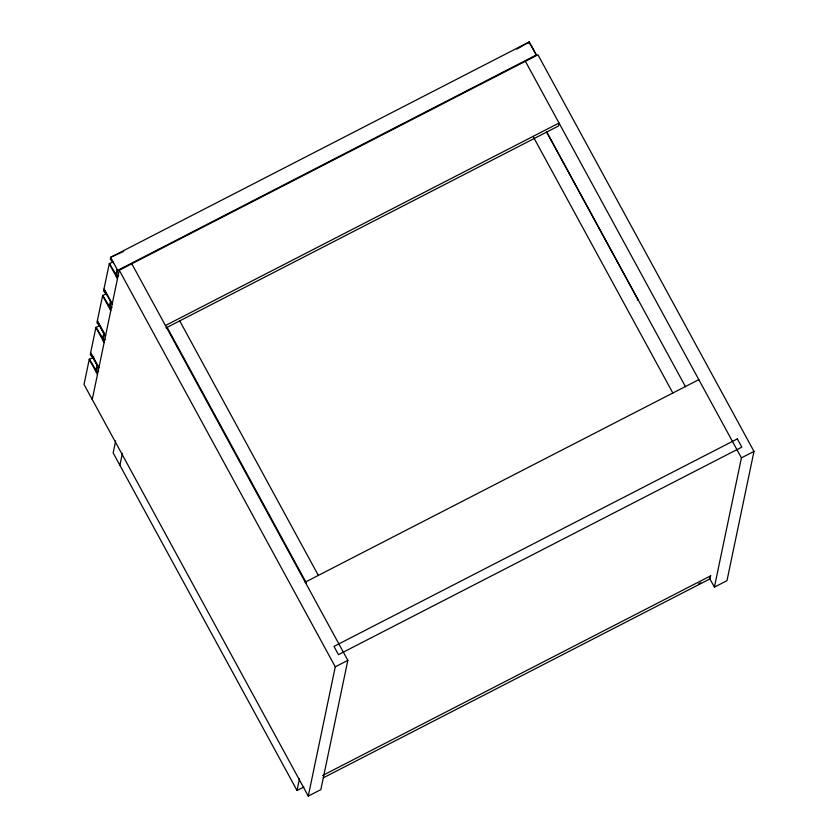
<?xml version="1.0" encoding="UTF-8"?>
<svg xmlns="http://www.w3.org/2000/svg" width="838" height="838" viewBox="0 0 838 838"><rect width="100%" height="100%" fill="white"/><g stroke="black" fill="none" stroke-linecap="round" stroke-linejoin="round"><path stroke-width="1.26" d="M110.417 301.481L109.265 306.268L102.676 295.374L97.355 320.619L105.578 335.713M117.079 269.574L115.927 274.372L109.338 263.478L104.017 288.722L112.24 303.817M117.676 270.36L536.372 54.941L529.281 41.9L110.574 257.329L117.676 270.36L116.346 276.739L118.671 275.545M92.243 399.506L119.247 270.234L537.954 54.816L753.98 451.41L726.975 580.671L714.405 587.134L709.398 577.937M115.665 440.935L113.161 452.929L297.04 790.506L303.89 786.987M119.886 465.279L122.39 453.285M297.04 790.506L299.543 778.512M131.807 263.771L347.833 660.365L320.828 789.637L308.269 796.1L335.273 666.828L119.247 270.234M528.946 43.503L529.281 41.9L516.837 49.117M710.561 575.884L709.922 578.901L323.311 777.821M714.405 587.134L741.421 457.873L525.395 61.279M112.732 261.906L109.244 263.708L117.467 278.803M106.07 293.803L102.571 295.605L110.794 310.699M111.999 307.441L109.673 308.635L111.014 302.256L103.912 289.225L103.692 291.205L106.74 294.725M99.397 325.71L95.909 327.501L104.132 342.595M105.337 339.338L103.011 340.532L104.341 334.153L97.25 321.122L97.03 323.101L99.104 324.987L103.755 333.377L102.77 338.102L95.951 327.291L90.682 352.515L98.905 367.61M93.898 356.998L89.247 359.397L97.47 374.492M165.453 325.532L559.03 123.029L558.401 126.046L165.976 327.951M98.675 371.234L96.349 372.439L97.679 366.059L90.577 353.018L90.368 354.998L92.442 356.883L97.093 365.274L96.098 369.998L89.299 359.167L84.02 384.412L308.269 796.1M637.247 300.088L637.948 299.721L546.805 132.404M305.231 582.148L698.808 379.645M335.273 666.828L347.833 660.365M741.421 457.873L753.98 451.41M322.557 775.517L710.792 575.758M698.483 583.96L700.767 582.787M123.71 251.452L110.574 257.329L110.365 259.309L113.402 262.828M530.025 44.33L530.538 44.917M530.831 45.315L531.46 46.279M531.784 46.823L535.786 54.156M546.753 131.995L685.494 386.706M533.576 137.317L672.935 393.169M179.699 320.849L318.43 575.559M167.129 327.312L306.499 583.175M737.335 438.892L333.985 646.412L338.468 654.646L741.819 447.125L737.335 438.892"/></g></svg>
